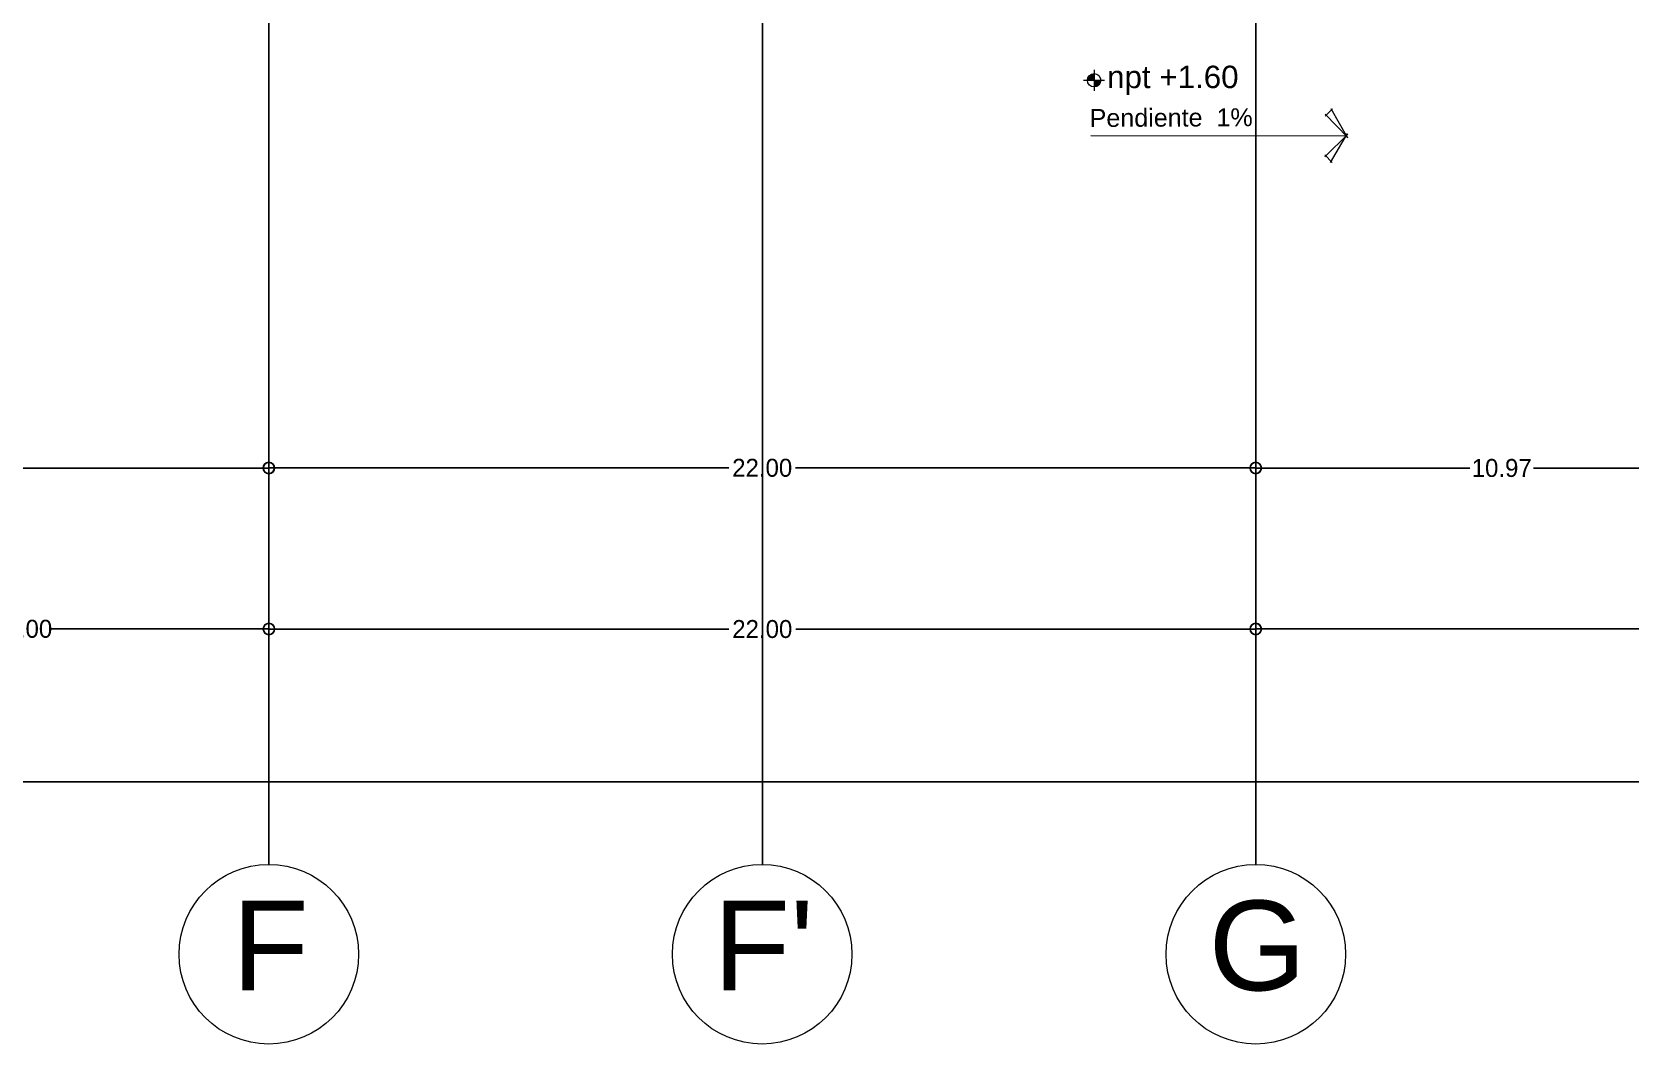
# Model space of a CAD drawing. Header units: millimetres. Extents: x 744843 to 745492, y 2520966 to 2521458.
# Drawn here: x 745410.05 to 745445.67, y 2521053.85 to 2521076.4 of the extents above; entities that cross this region are included whole.
import ezdxf
from ezdxf.enums import TextEntityAlignment as Align

# ---------------------------------------------------------------- set-up
doc = ezdxf.new("R2010")
doc.units = ezdxf.units.MM
doc.header["$PDMODE"] = 35
doc.header["$PDSIZE"] = 1
for name, color, linetype in [('A_Cotas_Ejes', 8, 'Continuous'), ('A_Cotas_Total', 8, 'Continuous'), ('A_Ejes', 8, 'Continuous')]:
    doc.layers.add(name, color=color, linetype=linetype)
for name, color, linetype, lineweight in [('A_Escaleras', 52, 'Continuous', 20), ('A_Niveles', 1, 'Continuous', 20), ('A_Textos', 4, 'Continuous', 20)]:
    doc.layers.add(name, color=color, linetype=linetype, lineweight=lineweight)
doc.styles.add('Arial', font='arial.ttf', dxfattribs={"height": 1})
doc.dimstyles.new('EJES', dxfattribs={"dimtxt": 0.25, "dimasz": 0.25, "dimexe": 0.5, "dimexo": 0.25, "dimgap": 0.01, "dimtad": 0, "dimtih": 1, "dimtoh": 1, "dimzin": 4, "dimdsep": 46, "dimtxsty": 'Standard', "dimblk": 'ORIGIN', "dimcen": 0.09, "dimclrd": 8, "dimclre": 8, "dimclrt": 4, "dimadec": 1, "dimazin": 0, "dimtfac": 1, "dimtofl": 0, "dimtmove": 2, "dimatfit": 3, "dimfxl": 0.15, "dimtolj": 1, "dimtzin": 0, "dimlwd": -1, "dimlwe": -1, "dimarcsym": 0})

# ---------------------------------------------------------------- blocks, each defined once
blk = doc.blocks.new('niveles')
at = {"layer": 'A_Niveles'}
h = blk.add_hatch(color=256, dxfattribs=at)
h.paths.add_polyline_path([(-0.438, 0.174), (-0.289, 0.174), (-0.289, 0.323, 0.414214)])
h.paths.add_polyline_path([(-0.14, 0.174), (-0.289, 0.174), (-0.289, 0.025, 0.414214)])
for p, q in [((-0.289, 0.409), (-0.289, -0.061)), ((-0.525, 0.174), (-0.054, 0.174)), ((-0.479, 0.174), (-0.094, 0.174))]:
    blk.add_line(p, q, dxfattribs=at)
blk.add_circle((-0.289, 0.174), 0.149, dxfattribs=at)
at = {"layer": 'A_Textos', "ltscale": 0.0065, "width": 1.2}
blk.add_attdef('NIVEL', (0, 0), '', height=0.3, dxfattribs=at)
blk = doc.blocks.new('boya-eje-2')
at = {"layer": 'A_Textos', "color": 5}
blk.add_circle((0, -2), 2, dxfattribs=at)
at = {"layer": 'A_Textos', "ltscale": 0.1, "style": 'Arial'}
blk.add_attdef('A', text='', height=2, dxfattribs=at).set_placement((0.036, -1.804), align=Align.MIDDLE_CENTER)
blk = doc.blocks.new('_Origin')
at = {"color": 0, "linetype": 'ByBlock', "lineweight": -2}
blk.add_line((0, 0), (-1, 0), dxfattribs=at)
blk.add_circle((0, 0), 0.5, dxfattribs=at)
blk = doc.blocks.new('*D227')
at = {"layer": 'A_Cotas_Total', "color": 8, "transparency": 16777216}
for p, q in [((745336.113, 2521060.313), (745336.113, 2521059.192)), ((745472.573, 2521060.313), (745472.573, 2521059.192)), ((745336.363, 2521059.692), (745389.575, 2521059.692)), ((745472.323, 2521059.692), (745391.395, 2521059.692))]:
    blk.add_line(p, q, dxfattribs=at)
at = {"layer": 'Defpoints', "color": 0, "transparency": 16777216}
for p in [(745336.113, 2521060.663), (745472.573, 2521060.663), (745472.573, 2521059.692)]:
    blk.add_point(p, dxfattribs=at)
at = {"layer": 'A_Cotas_Total', "color": 8, "transparency": 16777216, "xscale": 0.25, "yscale": 0.25, "zscale": 0.25, "rotation": 180}
blk.add_blockref('_Origin', (745336.113, 2521059.692), dxfattribs=at)
at = {"layer": 'A_Cotas_Total', "color": 8, "transparency": 16777216, "xscale": 0.25, "yscale": 0.25, "zscale": 0.25}
blk.add_blockref('_Origin', (745472.573, 2521059.692), dxfattribs=at)
at = {"layer": 'A_Cotas_Total', "color": 4, "transparency": 16777216, "insert": (745390.485, 2521059.692), "char_height": 0.4, "attachment_point": 5}
blk.add_mtext('\\A1;136.50', dxfattribs=at)
blk = doc.blocks.new('*D230')
at = {"layer": 'A_Cotas_Ejes', "color": 8, "transparency": 16777216}
for p, q in [((745415.33, 2521067.038), (745415.33, 2521067.188)), ((745437.33, 2521067.038), (745437.33, 2521067.188)), ((745415.58, 2521066.688), (745425.586, 2521066.688)), ((745437.08, 2521066.688), (745427.073, 2521066.688))]:
    blk.add_line(p, q, dxfattribs=at)
at = {"layer": 'Defpoints', "color": 0, "transparency": 16777216}
for p in [(745415.33, 2521066.688), (745437.33, 2521066.688), (745437.33, 2521066.688)]:
    blk.add_point(p, dxfattribs=at)
at = {"layer": 'A_Cotas_Ejes', "color": 8, "transparency": 16777216, "xscale": 0.25, "yscale": 0.25, "zscale": 0.25, "rotation": 180}
blk.add_blockref('_Origin', (745415.33, 2521066.688), dxfattribs=at)
at = {"layer": 'A_Cotas_Ejes', "color": 8, "transparency": 16777216, "xscale": 0.25, "yscale": 0.25, "zscale": 0.25}
blk.add_blockref('_Origin', (745437.33, 2521066.688), dxfattribs=at)
at = {"layer": 'A_Cotas_Ejes', "color": 4, "transparency": 16777216, "insert": (745426.33, 2521066.688), "char_height": 0.4, "attachment_point": 5}
blk.add_mtext('\\A1;22.00', dxfattribs=at)
blk = doc.blocks.new('*D231')
at = {"layer": 'A_Cotas_Ejes', "color": 8, "transparency": 16777216}
for p, q in [((745393.336, 2521067.034), (745393.336, 2521067.184)), ((745415.333, 2521067.034), (745415.333, 2521067.184)), ((745393.586, 2521066.684), (745403.591, 2521066.684)), ((745415.083, 2521066.684), (745405.077, 2521066.684))]:
    blk.add_line(p, q, dxfattribs=at)
at = {"layer": 'Defpoints', "color": 0, "transparency": 16777216}
for p in [(745393.336, 2521066.684), (745415.333, 2521066.684), (745415.333, 2521066.684)]:
    blk.add_point(p, dxfattribs=at)
at = {"layer": 'A_Cotas_Ejes', "color": 8, "transparency": 16777216, "xscale": 0.25, "yscale": 0.25, "zscale": 0.25, "rotation": 180}
blk.add_blockref('_Origin', (745393.336, 2521066.684), dxfattribs=at)
at = {"layer": 'A_Cotas_Ejes', "color": 8, "transparency": 16777216, "xscale": 0.25, "yscale": 0.25, "zscale": 0.25}
blk.add_blockref('_Origin', (745415.333, 2521066.684), dxfattribs=at)
at = {"layer": 'A_Cotas_Ejes', "color": 4, "transparency": 16777216, "insert": (745404.334, 2521066.684), "char_height": 0.4, "attachment_point": 5}
blk.add_mtext('\\A1;22.00', dxfattribs=at)
blk = doc.blocks.new('*D232')
at = {"layer": 'A_Cotas_Ejes', "color": 8, "transparency": 16777216}
for p, q in [((745437.333, 2521063.45), (745437.333, 2521063.6)), ((745459.333, 2521063.45), (745459.333, 2521063.6)), ((745437.583, 2521063.1), (745447.589, 2521063.1)), ((745459.083, 2521063.1), (745449.076, 2521063.1))]:
    blk.add_line(p, q, dxfattribs=at)
at = {"layer": 'Defpoints', "color": 0, "transparency": 16777216}
for p in [(745437.333, 2521063.1), (745459.333, 2521063.1), (745459.333, 2521063.1)]:
    blk.add_point(p, dxfattribs=at)
at = {"layer": 'A_Cotas_Ejes', "color": 8, "transparency": 16777216, "xscale": 0.25, "yscale": 0.25, "zscale": 0.25, "rotation": 180}
blk.add_blockref('_Origin', (745437.333, 2521063.1), dxfattribs=at)
at = {"layer": 'A_Cotas_Ejes', "color": 8, "transparency": 16777216, "xscale": 0.25, "yscale": 0.25, "zscale": 0.25}
blk.add_blockref('_Origin', (745459.333, 2521063.1), dxfattribs=at)
at = {"layer": 'A_Cotas_Ejes', "color": 4, "transparency": 16777216, "insert": (745448.333, 2521063.1), "char_height": 0.4, "attachment_point": 5}
blk.add_mtext('\\A1;22.00', dxfattribs=at)
blk = doc.blocks.new('*D233')
at = {"layer": 'A_Cotas_Ejes', "color": 8, "transparency": 16777216}
for p, q in [((745415.334, 2521063.445), (745415.334, 2521063.595)), ((745437.33, 2521063.445), (745437.33, 2521063.595)), ((745415.584, 2521063.095), (745425.589, 2521063.095)), ((745437.08, 2521063.095), (745427.076, 2521063.095))]:
    blk.add_line(p, q, dxfattribs=at)
at = {"layer": 'Defpoints', "color": 0, "transparency": 16777216}
for p in [(745415.334, 2521063.095), (745437.33, 2521063.095), (745437.33, 2521063.095)]:
    blk.add_point(p, dxfattribs=at)
at = {"layer": 'A_Cotas_Ejes', "color": 8, "transparency": 16777216, "xscale": 0.25, "yscale": 0.25, "zscale": 0.25, "rotation": 180}
blk.add_blockref('_Origin', (745415.334, 2521063.095), dxfattribs=at)
at = {"layer": 'A_Cotas_Ejes', "color": 8, "transparency": 16777216, "xscale": 0.25, "yscale": 0.25, "zscale": 0.25}
blk.add_blockref('_Origin', (745437.33, 2521063.095), dxfattribs=at)
at = {"layer": 'A_Cotas_Ejes', "color": 4, "transparency": 16777216, "insert": (745426.332, 2521063.095), "char_height": 0.4, "attachment_point": 5}
blk.add_mtext('\\A1;22.00', dxfattribs=at)
blk = doc.blocks.new('*D239')
at = {"layer": 'A_Cotas_Ejes', "color": 8, "transparency": 16777216}
for p, q in [((745404.334, 2521062.47), (745404.334, 2521063.6)), ((745415.334, 2521062.47), (745415.334, 2521063.6)), ((745404.584, 2521063.1), (745409.224, 2521063.1)), ((745415.084, 2521063.1), (745410.444, 2521063.1))]:
    blk.add_line(p, q, dxfattribs=at)
at = {"layer": 'Defpoints', "color": 0, "transparency": 16777216}
for p in [(745415.334, 2521063.1), (745404.334, 2521062.12), (745415.334, 2521062.12)]:
    blk.add_point(p, dxfattribs=at)
at = {"layer": 'A_Cotas_Ejes', "color": 8, "transparency": 16777216, "xscale": 0.25, "yscale": 0.25, "zscale": 0.25, "rotation": 180}
blk.add_blockref('_Origin', (745404.334, 2521063.1), dxfattribs=at)
at = {"layer": 'A_Cotas_Ejes', "color": 8, "transparency": 16777216, "xscale": 0.25, "yscale": 0.25, "zscale": 0.25}
blk.add_blockref('_Origin', (745415.334, 2521063.1), dxfattribs=at)
at = {"layer": 'A_Cotas_Ejes', "color": 4, "transparency": 16777216, "insert": (745409.834, 2521063.1), "char_height": 0.4, "attachment_point": 5}
blk.add_mtext('\\A1;11.00', dxfattribs=at)
blk = doc.blocks.new('Flecha_3')
at = {"layer": 'A_Escaleras'}
for p, q in [((-0.151, 0.138), (-0.098, 0.191)), ((0.012, -0.012), (-0.151, 0.153)), ((-0.11, 0.193), (0.009, -0.015)), ((0.012, 0.012), (-0.151, -0.153)), ((-0.11, -0.193), (0.009, 0.015)), ((-0.151, -0.138), (-0.098, -0.191))]:
    blk.add_line(p, q, dxfattribs=at)
blk = doc.blocks.new('*D294')
at = {"layer": 'A_Cotas_Ejes', "color": 8, "transparency": 16777216}
for p, q in [((745437.331, 2521066.485), (745437.331, 2521066.183)), ((745437.581, 2521066.683), (745442.104, 2521066.684)), ((745448.047, 2521066.684), (745443.524, 2521066.684)), ((745448.297, 2521066.486), (745448.297, 2521066.184))]:
    blk.add_line(p, q, dxfattribs=at)
at = {"layer": 'Defpoints', "color": 0, "transparency": 16777216}
for p in [(745437.331, 2521066.835), (745448.297, 2521066.836), (745448.297, 2521066.684)]:
    blk.add_point(p, dxfattribs=at)
at = {"layer": 'A_Cotas_Ejes', "color": 8, "transparency": 16777216, "xscale": 0.25, "yscale": 0.25, "zscale": 0.25}
for p, rotation in [((745437.331, 2521066.683), 180.0063562207223), ((745448.297, 2521066.684), 0.006356220722307047)]:
    blk.add_blockref('_Origin', p, dxfattribs=dict(at, rotation=rotation))
at = {"layer": 'A_Cotas_Ejes', "color": 4, "transparency": 16777216, "insert": (745442.814, 2521066.684), "char_height": 0.4, "attachment_point": 5}
blk.add_mtext('\\A1;10.97', dxfattribs=at)

msp = doc.modelspace()

# ---------------------------------------------------------------- linework, layer by layer
at = {"layer": 'A_Ejes'}
for p, q in [((745415.335, 2521057.851), (745415.334, 2521173.138)), ((745426.335, 2521057.851), (745426.334, 2521173.138)), ((745437.332, 2521057.851), (745437.319, 2521173.138))]:
    msp.add_line(p, q, dxfattribs=at)
at = {"layer": 'A_Escaleras'}
msp.add_line((745433.657, 2521074.091), (745439.346, 2521074.09), dxfattribs=at)

# ---------------------------------------------------------------- block references
at = {"layer": 'A_Escaleras', "xscale": -3.125000000496777, "yscale": 3.124999999534339, "zscale": 3.125, "rotation": 179.4482495596769}
msp.add_blockref('Flecha_3', (745439.346, 2521074.09), dxfattribs=at)
at = {"layer": 'A_Textos'}
ref = msp.add_blockref('niveles', (745434.017, 2521075.15), dxfattribs=at)
ref.add_attrib('NIVEL', 'npt +1.60', (745434.017, 2521075.15), dxfattribs={"ltscale": 0.0065, "height": 0.5, "style": 'Arial'})
for p, values in [((745415.332, 2521057.851), {'A': 'F'}), ((745426.328, 2521057.851), {'A': "F'"}), ((745437.332, 2521057.851), {'A': 'G'})]:
    msp.add_blockref('boya-eje-2', p, dxfattribs=at).add_auto_attribs(values)

# ---------------------------------------------------------------- texts
at = {"layer": 'A_Textos', "insert": (745433.628, 2521074.684), "char_height": 0.4, "width": 6.00607, "attachment_point": 1, "rotation": 0.2841, "style": 'Arial'}
msp.add_mtext('{\\fArial|b0|i0|c238|p34;Pendiente  }1{\\fArial|b0|i0|c238|p34;%}', dxfattribs=at)

# ---------------------------------------------------------------- dimensions: what is measured, and where the dimension line sits
at = {"layer": 'A_Cotas_Ejes'}
dim = msp.add_linear_dim(base=(745415.333, 2521066.684), p1=(745393.336, 2521066.684), p2=(745415.333, 2521066.684), dimstyle='EJES', override={"dimtxt": 0.4, "dimexe": 0.5, "dimexo": 0.35, "dimblk": 'Origin'}, dxfattribs=at)
dim.commit()
dim.dimension.update_dxf_attribs({"geometry": '*D231', "text_midpoint": (745404.334, 2521066.684)})
for base, p1, p2, picture, middle in [((745437.33, 2521066.688), (745415.33, 2521066.688), (745437.33, 2521066.688), '*D230', (745426.33, 2521066.688)), ((745437.33, 2521063.095), (745415.334, 2521063.095), (745437.33, 2521063.095), '*D233', (745426.332, 2521063.095)), ((745459.333, 2521063.1), (745437.333, 2521063.1), (745459.333, 2521063.1), '*D232', (745448.333, 2521063.1))]:
    dim = msp.add_linear_dim(base=base, p1=p1, p2=p2, angle=180, dimstyle='EJES', override={"dimtxt": 0.4, "dimexe": 0.5, "dimexo": 0.35, "dimblk": 'Origin'}, dxfattribs=at)
    dim.commit()
    dim.dimension.update_dxf_attribs({"geometry": picture, "text_midpoint": middle})
for p1, p2, distance, override, picture, middle in [((745437.331, 2521066.835), (745448.297, 2521066.836), -0.152, {"dimtxt": 0.4, "dimexo": 0.35}, '*D294', (745442.814, 2521066.684)), ((745404.334, 2521062.12), (745415.334, 2521062.12), 0.98, {"dimtxt": 0.4, "dimexe": 0.5, "dimexo": 0.35, "dimblk": 'Origin'}, '*D239', (745409.834, 2521063.1))]:
    dim = msp.add_aligned_dim(p1=p1, p2=p2, distance=distance, dimstyle='EJES', override=override, dxfattribs=at)
    dim.commit()
    dim.dimension.update_dxf_attribs({"geometry": picture, "text_midpoint": middle})
at = {"layer": 'A_Cotas_Total'}
dim = msp.add_linear_dim(base=(745472.573, 2521059.692), p1=(745336.113, 2521060.663), p2=(745472.573, 2521060.663), text='136.50', dimstyle='EJES', override={"dimtxt": 0.4, "dimexo": 0.35}, dxfattribs=at)
dim.commit()
dim.dimension.update_dxf_attribs({"geometry": '*D227', "text_midpoint": (745390.485, 2521059.692), "dimtype": 160})

doc.saveas('drawing.dxf')
